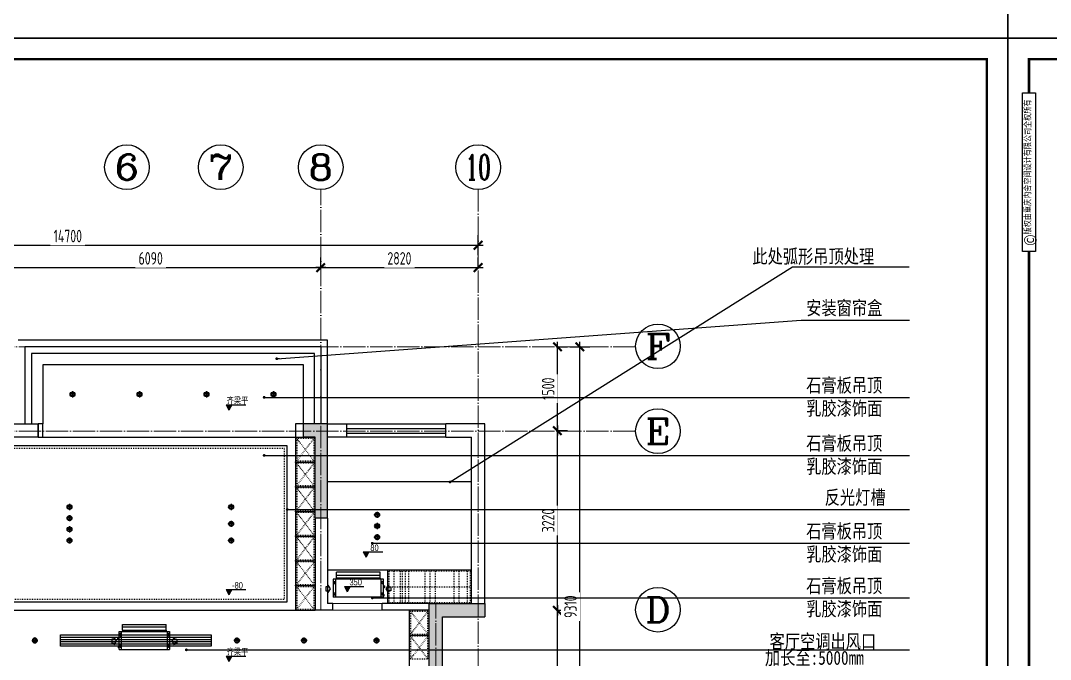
# Model space of a CAD drawing. Header units: inches. Extents: x 600 to 250244, y -404780 to 1000.
# Drawn here: x 168992 to 187437, y -281059 to -269611 of the extents above; entities that cross this region are included whole.
import ezdxf
from ezdxf.enums import TextEntityAlignment as Align

# ---------------------------------------------------------------- set-up
doc = ezdxf.new("R2010")
doc.units = ezdxf.units.IN
doc.header["$MEASUREMENT"] = 0
doc.linetypes.add('ACAD_ISO03W100', pattern=[30, 12, -18])
doc.linetypes.add('DOTE', pattern=[2.42, 2, -0.2, 0.02, -0.2])
for name, color, linetype in [('15开关布置图-YJ', 2, 'Continuous'), ('AXIS', 1, 'Continuous'), ('AXIS_TEXT', 7, 'Continuous'), ('A图框', 7, 'Continuous'), ('D-ARCHI', 250, 'Continuous'), ('EVH 立面填充', 8, 'Continuous'), ('IBS-003-建筑窗框', 3, 'Continuous'), ('IBS-050-建筑文字标注', 50, 'Continuous'), ('IBS-182-原建筑非承重墙', 150, 'Continuous'), ('IBS-200-原建筑承重墙柱', 200, 'Continuous'), ('IBS-63-原建筑窗', 63, 'Continuous'), ('IDS-040-固定高家具', 40, 'Continuous'), ('IRC-022-天花设备', 22, 'Continuous'), ('IRC-2-天花灯具', 2, 'Continuous'), ('IRC-30-天花轮廓线', 30, 'Continuous'), ('外标注', 50, 'Continuous')]:
    doc.layers.add(name, color=color, linetype=linetype)
for name, color, linetype, lineweight in [('墙体', 9, 'Continuous', 25), ('天棚材质标注', 2, 'Continuous', 5), ('门', 65, 'Continuous', 13)]:
    doc.layers.add(name, color=color, linetype=linetype, lineweight=lineweight)
doc.styles.add('-宋体', font='SimSun.ttf', dxfattribs={"width": 0.8})
doc.styles.add('04.YBC-外标注3.0', font='SimSun.ttf', dxfattribs={"width": 0.8, "height": 3})
doc.styles.add('_TCH_AXIS', font='COMPLEX', dxfattribs={"bigfont": 'GBCBIG'})
doc.styles.add('COMPLEX', font='COMPLEX')
doc.styles.add('HBA-DIMT', font='ARCHS.SHX', dxfattribs={"width": 0.8})
doc.styles.add('宋体', font='SimSun.ttf', dxfattribs={"width": 0.8})
doc.dimstyles.new('HBA_40', dxfattribs={"dimscale": 50, "dimtxt": 2.5, "dimasz": 0.1, "dimexe": 2, "dimexo": 2.5, "dimgap": 0.6, "dimtad": 1, "dimdec": 0, "dimrnd": 5, "dimzin": 0, "dimtxsty": 'HBA-DIMT', "dimblk": 'HBA_DIMENSION_TICK', "dimblk1": 'HBA_DIMENSION_TICK', "dimblk2": 'HBA_DIMENSION_TICK', "dimcen": 0.125, "dimclrd": 44, "dimclre": 44, "dimclrt": 2, "dimadec": 0, "dimazin": 0, "dimtfac": 1, "dimtdec": 0, "dimtix": 1, "dimtmove": 1, "dimatfit": 3, "dimldrblk": 'HBA_Leader_Dot', "dimfxl": 0, "dimtvp": 1, "dimtfill": 1, "dimtolj": 1, "dimtzin": 0, "dimarcsym": 0})

# ---------------------------------------------------------------- blocks, each defined once
blk = doc.blocks.new('HBA_DIMENSION_TICK')
at = {"color": 0, "linetype": 'ByBlock'}
for p, q in [((-10, 0), (0, 0)), ((0, 0), (10, 0))]:
    blk.add_line(p, q, dxfattribs=at)
at = {"color": 50, "linetype": 'ByBlock'}
blk.add_solid([(-10, -7), (-7, -10), (7, 10), (10, 7)], dxfattribs=at)
blk = doc.blocks.new('*D351')
at = {"layer": 'Defpoints', "color": 0, "transparency": 16777216}
for p in [(178365, -280179), (178607, -280179), (178365, -282969)]:
    blk.add_point(p, dxfattribs=at)
at = {"layer": '外标注', "color": 44, "lineweight": -2, "transparency": 16777216}
for p, q in [((178590, -280179), (178787, -280179)), ((178607, -282960), (178607, -280188)), ((178590, -282969), (178787, -282969))]:
    blk.add_line(p, q, dxfattribs=at)
at = {"layer": '外标注', "color": 44, "lineweight": -2, "transparency": 16777216, "xscale": 9, "yscale": 9, "zscale": 9}
for p, rotation in [((178607, -280179), 90), ((178607, -282969), 270)]:
    blk.add_blockref('HBA_DIMENSION_TICK', p, dxfattribs=dict(at, rotation=rotation))
at = {"layer": '外标注', "color": 2, "transparency": 16777216, "insert": (178441, -281574), "char_height": 225, "attachment_point": 5, "rotation": 90, "style": 'HBA-DIMT', "bg_fill": 3, "box_fill_scale": 1.25, "bg_fill_color": 256, "bg_fill_true_color": 13158600, "bg_fill_transparency": 0}
blk.add_mtext('\\A1;2790', dxfattribs=at)
blk = doc.blocks.new('HBA_Leader_Dot')
at = {"color": 0, "linetype": 'ByBlock'}
blk.add_line((-5, 0), (-10, 0), dxfattribs=at)
at = {"color": 0, "linetype": 'ByBlock', "const_width": 5}
blk.add_lwpolyline([(-2.5, 0, 1), (2.5, 0, 1)], format="xyb", close=True, dxfattribs=at)
blk = doc.blocks.new('*D352')
at = {"layer": 'Defpoints', "color": 0, "transparency": 16777216}
for p in [(178365, -276959), (178607, -276959), (178365, -280179)]:
    blk.add_point(p, dxfattribs=at)
at = {"layer": '外标注', "color": 44, "lineweight": -2, "transparency": 16777216}
for p, q in [((178590, -276959), (178787, -276959)), ((178607, -280170), (178607, -276968)), ((178590, -280179), (178787, -280179))]:
    blk.add_line(p, q, dxfattribs=at)
at = {"layer": '外标注', "color": 44, "lineweight": -2, "transparency": 16777216, "xscale": 9, "yscale": 9, "zscale": 9}
for p, rotation in [((178607, -276959), 90), ((178607, -280179), 270)]:
    blk.add_blockref('HBA_DIMENSION_TICK', p, dxfattribs=dict(at, rotation=rotation))
at = {"layer": '外标注', "color": 2, "transparency": 16777216, "insert": (178441, -278569), "char_height": 225, "attachment_point": 5, "rotation": 90, "style": 'HBA-DIMT', "bg_fill": 3, "box_fill_scale": 1.25, "bg_fill_color": 256, "bg_fill_true_color": 13158600, "bg_fill_transparency": 0}
blk.add_mtext('\\A1;3220', dxfattribs=at)
blk = doc.blocks.new('*D353')
at = {"layer": 'Defpoints', "color": 0, "transparency": 16777216}
for p in [(178365, -275458), (178607, -275458), (178365, -276959)]:
    blk.add_point(p, dxfattribs=at)
at = {"layer": '外标注', "color": 44, "lineweight": -2, "transparency": 16777216}
for p, q in [((178590, -275458), (178787, -275458)), ((178607, -276950), (178607, -275467)), ((178590, -276959), (178787, -276959))]:
    blk.add_line(p, q, dxfattribs=at)
at = {"layer": '外标注', "color": 44, "lineweight": -2, "transparency": 16777216, "xscale": 9, "yscale": 9, "zscale": 9}
for p, rotation in [((178607, -275458), 90), ((178607, -276959), 270)]:
    blk.add_blockref('HBA_DIMENSION_TICK', p, dxfattribs=dict(at, rotation=rotation))
at = {"layer": '外标注', "color": 2, "transparency": 16777216, "insert": (178441, -276208), "char_height": 225, "attachment_point": 5, "rotation": 90, "style": 'HBA-DIMT', "bg_fill": 3, "box_fill_scale": 1.25, "bg_fill_color": 256, "bg_fill_true_color": 13158600, "bg_fill_transparency": 0}
blk.add_mtext('\\A1;1500', dxfattribs=at)
blk = doc.blocks.new('*D354')
at = {"layer": 'Defpoints', "color": 0, "transparency": 16777216}
for p in [(178607, -275458), (179007, -275458), (178607, -284767)]:
    blk.add_point(p, dxfattribs=at)
at = {"layer": '外标注', "color": 44, "lineweight": -2, "transparency": 16777216}
for p, q in [((178832, -275458), (179187, -275458)), ((179007, -284758), (179007, -275467)), ((178832, -284767), (179187, -284767))]:
    blk.add_line(p, q, dxfattribs=at)
at = {"layer": '外标注', "color": 44, "lineweight": -2, "transparency": 16777216, "xscale": 9, "yscale": 9, "zscale": 9}
for p, rotation in [((179007, -275458), 90), ((179007, -284767), 270)]:
    blk.add_blockref('HBA_DIMENSION_TICK', p, dxfattribs=dict(at, rotation=rotation))
at = {"layer": '外标注', "color": 2, "transparency": 16777216, "insert": (178841, -280113), "char_height": 225, "attachment_point": 5, "rotation": 90, "style": 'HBA-DIMT', "bg_fill": 3, "box_fill_scale": 1.25, "bg_fill_color": 256, "bg_fill_true_color": 13158600, "bg_fill_transparency": 0}
blk.add_mtext('\\A1;9310', dxfattribs=at)
blk = doc.blocks.new('*D357')
at = {"layer": 'Defpoints', "color": 0, "transparency": 16777216}
for p in [(174367, -274038), (168277, -274263), (174367, -274263)]:
    blk.add_point(p, dxfattribs=at)
at = {"layer": '外标注', "color": 44, "lineweight": -2, "transparency": 16777216}
for p, q in [((168277, -274038), (168277, -273858)), ((174367, -274038), (174367, -273858)), ((168286, -274038), (174358, -274038))]:
    blk.add_line(p, q, dxfattribs=at)
at = {"layer": '外标注', "color": 44, "lineweight": -2, "transparency": 16777216, "xscale": 9, "yscale": 9, "zscale": 9, "rotation": 180}
blk.add_blockref('HBA_DIMENSION_TICK', (168277, -274038), dxfattribs=at)
at = {"layer": '外标注', "color": 44, "lineweight": -2, "transparency": 16777216, "xscale": 9, "yscale": 9, "zscale": 9}
blk.add_blockref('HBA_DIMENSION_TICK', (174367, -274038), dxfattribs=at)
at = {"layer": '外标注', "color": 2, "transparency": 16777216, "insert": (171322, -273872), "char_height": 225, "attachment_point": 5, "style": 'HBA-DIMT', "bg_fill": 3, "box_fill_scale": 1.25, "bg_fill_color": 256, "bg_fill_true_color": 13158600, "bg_fill_transparency": 0}
blk.add_mtext('\\A1;6090', dxfattribs=at)
blk = doc.blocks.new('*D358')
at = {"layer": 'Defpoints', "color": 0, "transparency": 16777216}
for p in [(177187, -274038), (174367, -274263), (177187, -274263)]:
    blk.add_point(p, dxfattribs=at)
at = {"layer": '外标注', "color": 44, "lineweight": -2, "transparency": 16777216}
for p, q in [((174367, -274038), (174367, -273858)), ((177187, -274038), (177187, -273858)), ((174376, -274038), (177178, -274038))]:
    blk.add_line(p, q, dxfattribs=at)
at = {"layer": '外标注', "color": 44, "lineweight": -2, "transparency": 16777216, "xscale": 9, "yscale": 9, "zscale": 9, "rotation": 180}
blk.add_blockref('HBA_DIMENSION_TICK', (174367, -274038), dxfattribs=at)
at = {"layer": '外标注', "color": 44, "lineweight": -2, "transparency": 16777216, "xscale": 9, "yscale": 9, "zscale": 9}
blk.add_blockref('HBA_DIMENSION_TICK', (177187, -274038), dxfattribs=at)
at = {"layer": '外标注', "color": 2, "transparency": 16777216, "insert": (175777, -273872), "char_height": 225, "attachment_point": 5, "style": 'HBA-DIMT', "bg_fill": 3, "box_fill_scale": 1.25, "bg_fill_color": 256, "bg_fill_true_color": 13158600, "bg_fill_transparency": 0}
blk.add_mtext('\\A1;2820', dxfattribs=at)
blk = doc.blocks.new('*D359')
at = {"layer": 'Defpoints', "color": 0, "transparency": 16777216}
for p in [(177187, -273638), (162487, -274038), (177187, -274038)]:
    blk.add_point(p, dxfattribs=at)
at = {"layer": '外标注', "color": 44, "lineweight": -2, "transparency": 16777216}
for p, q in [((162487, -273813), (162487, -273458)), ((177187, -273813), (177187, -273458)), ((162496, -273638), (177178, -273638))]:
    blk.add_line(p, q, dxfattribs=at)
at = {"layer": '外标注', "color": 44, "lineweight": -2, "transparency": 16777216, "xscale": 9, "yscale": 9, "zscale": 9, "rotation": 180}
blk.add_blockref('HBA_DIMENSION_TICK', (162487, -273638), dxfattribs=at)
at = {"layer": '外标注', "color": 44, "lineweight": -2, "transparency": 16777216, "xscale": 9, "yscale": 9, "zscale": 9}
blk.add_blockref('HBA_DIMENSION_TICK', (177187, -273638), dxfattribs=at)
at = {"layer": '外标注', "color": 2, "transparency": 16777216, "insert": (169837, -273472), "char_height": 225, "attachment_point": 5, "style": 'HBA-DIMT', "bg_fill": 3, "box_fill_scale": 1.25, "bg_fill_color": 256, "bg_fill_true_color": 13158600, "bg_fill_transparency": 0}
blk.add_mtext('\\A1;14700', dxfattribs=at)
blk = doc.blocks.new('_AXISO')
blk.add_circle((0, 0), 0.5)
at = {"layer": 'AXIS_TEXT', "style": 'COMPLEX', "width": 1.041667}
blk.add_attdef('A', text='', height=0.56, dxfattribs=at).set_placement((-0.25, -0.28), (0.25, -0.28), align=Align.FIT)
blk = doc.blocks.new('gegeg')
at = {"layer": 'A图框'}
for points in [[(162587, -39218), (162587, -60008), (133187, -60008), (133187, -39218)], [(133431, -40125), (133643, -40125), (133643, -42755), (133431, -42755)]]:
    blk.add_lwpolyline(points, close=True, dxfattribs=at)
at = {"layer": 'A图框', "const_width": 42}
for points in [[(133537, -40125), (133537, -39568), (162237, -39568), (162237, -57908)], [(133537, -57908), (133537, -42755)]]:
    blk.add_lwpolyline(points, dxfattribs=at)
at = {"layer": 'A图框', "rotation": 90, "style": '04.YBC-外标注3.0'}
for s, insert, char_height, width, attachment_point in [('版权由重庆内舍空间设计有限公司全权所有', (133460, -42471), 105, 2420.6, 1), ('©', (133559, -42567), 210, 191.34, 5)]:
    blk.add_mtext(s, dxfattribs=dict(at, insert=insert, char_height=char_height, width=width, attachment_point=attachment_point))
blk = doc.blocks.new('A$C2C253EB8')
at = {"layer": 'IRC-2-天花灯具', "color": 250}
for p, q in [((0, 55), (110, 55)), ((55, 0), (55, 110))]:
    blk.add_line(p, q, dxfattribs=at)
at = {"layer": 'IRC-2-天花灯具', "color": 2}
blk.add_ellipse((55, 55), major_axis=(44, 0), ratio=1, start_param=1.571461413961594, end_param=7.85464672114118, dxfattribs=at)
at = {"layer": 'IRC-2-天花灯具', "color": 251}
blk.add_ellipse((55, 55), major_axis=(33, 0), ratio=1, start_param=1.570667, end_param=7.853852, dxfattribs=at)
blk = doc.blocks.new('ewrwrewqewer')
at = {"layer": 'IRC-022-天花设备'}
for p, q in [((1808539, 857245), (1808539, 857568)), ((1808539, 857268), (1808539, 857568)), ((1809439, 857568), (1808539, 857568)), ((1808552, 857514), (1808539, 857514)), ((1808552, 857514), (1808552, 857523)), ((1808566, 857493), (1808566, 857523)), ((1808579, 857245), (1808579, 857568)), ((1809399, 857568), (1809399, 857245)), ((1809412, 857493), (1809412, 857523)), ((1809426, 857514), (1809426, 857523)), ((1809426, 857514), (1809439, 857514)), ((1809439, 857568), (1809439, 857245)), ((1809439, 857541), (1809449, 857541)), ((1809439, 857515), (1809449, 857515)), ((1809449, 857541), (1809449, 857515)), ((1808406, 857418), (1808406, 857453)), ((1808406, 857453), (1808448, 857453)), ((1808406, 857383), (1808406, 857418)), ((1808448, 857383), (1808406, 857383)), ((1808448, 857453), (1808448, 857483)), ((1808448, 857483), (1808490, 857418)), ((1808490, 857418), (1808448, 857353)), ((1808448, 857353), (1808448, 857383)), ((1808552, 857501), (1808539, 857501)), ((1808552, 857493), (1808552, 857501)), ((1809426, 857501), (1809439, 857501)), ((1809426, 857493), (1809426, 857501)), ((1809439, 857390), (1809459, 857390)), ((1809439, 857385), (1809459, 857385)), ((1809439, 857365), (1809459, 857365)), ((1809439, 857360), (1809459, 857360)), ((1809459, 857390), (1809459, 857360)), ((1809459, 857390), (1809463, 857386)), ((1809459, 857360), (1809463, 857363)), ((1809463, 857386), (1809463, 857363)), ((1809530, 857483), (1809488, 857418)), ((1809488, 857418), (1809530, 857353)), ((1809530, 857453), (1809530, 857483)), ((1809572, 857453), (1809530, 857453)), ((1809530, 857353), (1809530, 857383)), ((1809530, 857383), (1809572, 857383)), ((1809572, 857418), (1809572, 857453)), ((1809572, 857383), (1809572, 857418)), ((1808552, 857311), (1808539, 857311)), ((1808552, 857298), (1808539, 857298)), ((1809439, 857245), (1808539, 857245)), ((1808552, 857320), (1808552, 857311)), ((1808552, 857298), (1808552, 857290)), ((1808566, 857320), (1808566, 857290)), ((1808599, 857225), (1808599, 857245)), ((1809379, 857225), (1808599, 857225)), ((1808599, 857225), (1808599, 857118)), ((1808599, 857169), (1809379, 857169)), ((1809379, 857225), (1809379, 857245)), ((1809379, 857225), (1809379, 857118)), ((1809412, 857320), (1809412, 857290)), ((1809426, 857320), (1809426, 857311)), ((1809426, 857311), (1809439, 857311)), ((1809426, 857298), (1809439, 857298)), ((1809426, 857298), (1809426, 857290)), ((1809379, 857118), (1808599, 857118))]:
    blk.add_line(p, q, dxfattribs=at)
for centre in [(1808629, 857235), (1808729, 857235), (1808829, 857235), (1808849, 857235), (1808948, 857235), (1809048, 857235), (1809148, 857235), (1809248, 857235), (1809348, 857235)]:
    blk.add_circle(centre, 2.35, dxfattribs=at)
for centre, start, end in [((1808559, 857523), 359.9995, 180), ((1809419, 857523), 0, 180.0005), ((1808559, 857493), 180, 0.0316), ((1808559, 857320), 359.9684, 180), ((1809419, 857493), 179.9684, 0), ((1809419, 857320), 0, 180.0316), ((1808559, 857290), 180, 0.0005), ((1809419, 857290), 179.9995, 0)]:
    blk.add_arc(centre, 6.67, start, end, dxfattribs=at)
blk = doc.blocks.new('A$C61603E42')
at = {"layer": '墙体'}
blk.add_hatch(color=256, dxfattribs=at).paths.add_polyline_path([(85, 0), (171, 157), (0, 157)])
blk.add_line((0, 157), (585, 157), dxfattribs=at)
for points in [[(0, 157), (85, 0)], [(171, 157), (85, 0)]]:
    blk.add_lwpolyline(points, dxfattribs=at)

msp = doc.modelspace()

# ---------------------------------------------------------------- hatches: boundary and pattern name
at = {"layer": 'EVH 立面填充'}
h = msp.add_hatch(color=256, dxfattribs=at)
h.dxf.hatch_style = 1
h.paths.add_polyline_path([(174267.1, -277078.6), (174267.1, -278528.6), (174487.1, -278528.6), (174487.1, -276838.6), (174057.1, -276838.6), (174057.1, -277078.6)])
h = msp.add_hatch(color=256, dxfattribs=at)
h.dxf.hatch_style = 1
h.paths.add_polyline_path([(176547.1, -280298.6), (177307.1, -280298.6), (177307.1, -280058.6), (176307.1, -280058.6), (176307.1, -283088.6), (176547.1, -283088.6)])

# ---------------------------------------------------------------- linework, layer by layer
for p in [(173917.1, -277521.5), (173917.1, -277964.3), (173917.1, -278407.2), (173917.1, -278850), (173917.1, -279292.9), (173917.1, -279735.8), (175957.1, -280623.6)]:
    msp.add_point(p)
at = {"layer": 'D-ARCHI', "color": 251, "linetype": 'DOTE', "lineweight": 5, "ltscale": 200}
msp.add_line((176427.1, -287587), (176427.1, -280058.6), dxfattribs=at)
at = {"layer": 'IBS-003-建筑窗框', "color": 251, "ltscale": 10}
for p, q in [((174487.1, -275338.4), (168947.1, -275338.4)), ((174487.1, -276838.6), (174487.1, -275338.4)), ((174257.1, -275578.4), (169187.1, -275578.4)), ((169187.1, -275578.4), (169187.1, -276838.6)), ((174257.1, -276838.6), (174257.1, -275578.4)), ((174057.1, -275778.4), (169387.1, -275778.4)), ((169387.1, -275778.4), (169387.1, -276838.6)), ((174057.1, -276838.6), (174057.1, -275778.4)), ((174837.1, -276838.6), (176607.1, -276838.6)), ((176607.1, -277078.6), (174837.1, -277078.6))]:
    msp.add_line(p, q, dxfattribs=at)
at = {"layer": 'IBS-182-原建筑非承重墙'}
for p, q in [((168797.1, -276838.6), (169307.1, -276838.6)), ((169307.1, -277078.6), (169307.1, -276838.6)), ((174487.1, -276838.6), (174837.1, -276838.6)), ((174837.1, -277078.6), (174837.1, -276838.6)), ((177307.1, -276838.6), (176607.1, -276838.6)), ((176607.1, -277078.6), (176607.1, -276838.6)), ((177307.1, -280058.6), (177307.1, -276838.6)), ((169307.1, -277078.6), (168797.1, -277078.6)), ((174837.1, -277078.6), (174487.1, -277078.6)), ((176607.1, -277078.6), (177067.1, -277078.6)), ((177067.1, -280058.6), (177067.1, -277078.6)), ((174267.1, -278528.6), (174267.1, -280178.6)), ((174487.1, -278528.6), (174487.1, -280058.6)), ((174587.1, -280058.6), (174487.1, -280058.6)), ((174587.1, -280178.6), (174587.1, -280058.6)), ((175467.1, -280178.6), (175467.1, -280058.6)), ((176307.1, -280058.6), (175467.1, -280058.6)), ((174587.1, -280178.6), (174267.1, -280178.6)), ((176307.1, -280178.6), (175467.1, -280178.6))]:
    msp.add_line(p, q, dxfattribs=at)
for points in [[(169307.1, -277078.6), (169387.1, -277078.6), (169387.1, -276838.6), (169307.1, -276838.6)], [(173917.1, -277078.6), (174057.1, -277078.6), (174057.1, -276838.6), (173917.1, -276838.6)]]:
    msp.add_lwpolyline(points, close=True, dxfattribs=at)
at = {"layer": 'IBS-200-原建筑承重墙柱', "ltscale": 0.02}
for p, q in [((174057.1, -277078.6), (174057.1, -276838.6)), ((174487.1, -276838.6), (174057.1, -276838.6)), ((174487.1, -278528.6), (174487.1, -276838.6)), ((174267.1, -277078.6), (174057.1, -277078.6)), ((174267.1, -278528.6), (174267.1, -277078.6)), ((174487.1, -278528.6), (174267.1, -278528.6)), ((176307.1, -283088.6), (176307.1, -280058.6)), ((176307.1, -280058.6), (177307.1, -280058.6)), ((177307.1, -280058.6), (177307.1, -280298.6)), ((176547.1, -283088.6), (176547.1, -280298.6)), ((176547.1, -280298.6), (177307.1, -280298.6))]:
    msp.add_line(p, q, dxfattribs=at)
at = {"layer": 'IBS-63-原建筑窗'}
for p, q in [((174377.1, -275458.4), (169067.1, -275458.4)), ((169067.1, -275458.4), (169067.1, -276838.6)), ((174377.1, -276838.6), (174377.1, -275458.4)), ((174837.1, -276918.6), (176607.1, -276918.6)), ((174837.1, -277006.2), (176607.1, -277006.2))]:
    msp.add_line(p, q, dxfattribs=at)
at = {"layer": 'IDS-040-固定高家具'}
for p, q in [((173917.1, -277078.6), (173917.1, -280178.6)), ((173917.1, -277078.6), (174267.1, -277078.6)), ((173917.1, -277521.5), (174267.1, -277521.5)), ((173917.1, -277964.3), (174267.1, -277964.3)), ((173917.1, -278407.2), (174267.1, -278407.2)), ((173917.1, -278850), (174267.1, -278850)), ((173917.1, -279292.9), (174267.1, -279292.9)), ((177067.1, -279458.6), (175567.1, -279458.6)), ((175567.1, -280058.6), (175567.1, -279458.6)), ((173917.1, -279735.8), (174267.1, -279735.8)), ((173917.1, -280178.6), (174267.1, -280178.6)), ((175957.1, -282848.6), (175957.1, -280178.6)), ((175957.1, -280623.6), (176307.1, -280623.6))]:
    msp.add_line(p, q, dxfattribs=at)
at = {"layer": 'IDS-040-固定高家具', "linetype": 'ACAD_ISO03W100'}
for p, q in [((173937.1, -277501.5), (174247.1, -277098.6)), ((174247.1, -277501.5), (173937.1, -277098.6)), ((173937.1, -277944.3), (174247.1, -277541.5)), ((174247.1, -277944.3), (173937.1, -277541.5)), ((173937.1, -278387.2), (174247.1, -277984.3)), ((174247.1, -278387.2), (173937.1, -277984.3)), ((173937.1, -278830), (174247.1, -278427.2)), ((174247.1, -278830), (173937.1, -278427.2)), ((173937.1, -279272.9), (174247.1, -278870)), ((174247.1, -279272.9), (173937.1, -278870)), ((173937.1, -279715.8), (174247.1, -279312.9)), ((174247.1, -279715.8), (173937.1, -279312.9)), ((175676.2, -279478.6), (175676.2, -280038.6)), ((175792.9, -279478.6), (175792.9, -280038.6)), ((175826.6, -279478.6), (175826.6, -280038.6)), ((175881, -279478.6), (175881, -280038.6)), ((175938, -279478.6), (175938, -280038.6)), ((176233.5, -279478.6), (176233.5, -280038.6)), ((176321.6, -279478.6), (176321.6, -280038.6)), ((176417.5, -279478.6), (176417.5, -280038.6)), ((176751.9, -279478.6), (176751.9, -280038.6)), ((176840, -279478.6), (176840, -280038.6)), ((176987.7, -279478.6), (176987.7, -280038.6)), ((173937.1, -280158.6), (174247.1, -279755.8)), ((174247.1, -280158.6), (173937.1, -279755.8)), ((175587.1, -279758.6), (177047.1, -279758.6)), ((175977.1, -280603.6), (176287.1, -280198.6)), ((175977.1, -280198.6), (176287.1, -280603.6)), ((175977.1, -281048.6), (176287.1, -280643.6)), ((175977.1, -280643.6), (176287.1, -281048.6))]:
    msp.add_line(p, q, dxfattribs=at)
for points in [[(173937.1, -277501.5), (174247.1, -277501.5), (174247.1, -277098.6), (173937.1, -277098.6)], [(173937.1, -277944.3), (174247.1, -277944.3), (174247.1, -277541.5), (173937.1, -277541.5)], [(173937.1, -278387.2), (174247.1, -278387.2), (174247.1, -277984.3), (173937.1, -277984.3)], [(173937.1, -278830), (174247.1, -278830), (174247.1, -278427.2), (173937.1, -278427.2)], [(173937.1, -279272.9), (174247.1, -279272.9), (174247.1, -278870), (173937.1, -278870)], [(173937.1, -279715.8), (174247.1, -279715.8), (174247.1, -279312.9), (173937.1, -279312.9)], [(175587.1, -280038.6), (177047.1, -280038.6), (177047.1, -279478.6), (175587.1, -279478.6)], [(173937.1, -280158.6), (174247.1, -280158.6), (174247.1, -279755.8), (173937.1, -279755.8)], [(175977.1, -280603.6), (176287.1, -280603.6), (176287.1, -280198.6), (175977.1, -280198.6)], [(175977.1, -281048.6), (176287.1, -281048.6), (176287.1, -280643.6), (175977.1, -280643.6)]]:
    msp.add_lwpolyline(points, close=True, dxfattribs=at)
at = {"layer": 'IRC-022-天花设备'}
for p, q in [((169707.1, -280660.5), (172407.1, -280660.5)), ((169707.1, -280700.5), (172407.1, -280700.5)), ((169707.1, -280736.8), (172407.1, -280736.8)), ((169707.1, -280776.8), (172407.1, -280776.8))]:
    msp.add_line(p, q, dxfattribs=at)
msp.add_lwpolyline([(169707.1, -280618.6), (172407.1, -280618.6), (172407.1, -280818.6), (169707.1, -280818.6)], close=True, dxfattribs=at)
at = {"layer": 'IRC-2-天花灯具', "linetype": 'ACAD_ISO03W100'}
msp.add_lwpolyline([(168747.1, -279978.6), (173717.1, -279978.6), (173717.1, -277278.6), (168747.1, -277278.6)], close=True, dxfattribs=at)
at = {"layer": 'IRC-30-天花轮廓线'}
for p, q in [((169307.1, -277078.6), (173917.1, -277078.6)), ((177067.1, -277878.6), (174487.1, -277878.6)), ((177067.1, -279458.6), (174487.1, -279458.6)), ((168547.1, -280178.6), (173917.1, -280178.6))]:
    msp.add_line(p, q, dxfattribs=at)
msp.add_lwpolyline([(168697.1, -280028.6), (173767.1, -280028.6), (173767.1, -277228.6), (168697.1, -277228.6)], close=True, dxfattribs=at)
at = {"layer": '门', "color": 8, "lineweight": 5}
msp.add_lwpolyline([(174587.1, -280058.6), (175467.1, -280058.6), (175467.1, -280178.6), (174587.1, -280178.6)], close=True, dxfattribs=at)

# ---------------------------------------------------------------- block references
at = {"layer": '15开关布置图-YJ', "color": 2}
for p, xscale, yscale, zscale in [((10904.9, -205051), 1.081083904073584, 1.081083904073584, 1.081083904073584), ((42688.7, -205051), 1.081083904073584, 1.081083904073584, 1.081083904073584), ((42688.2, -227526.4), 1.081091401797356, 1.081091401797356, 1.081091401797356)]:
    msp.add_blockref('gegeg', p, dxfattribs=dict(at, xscale=xscale, yscale=yscale, zscale=zscale))
at = {"layer": 'AXIS'}
ref = msp.add_blockref('_AXISO', (170896.8, -272238.4), dxfattribs=dict(at, xscale=800, yscale=800, zscale=800))
ref.add_attrib('A', '6', dxfattribs={"layer": 'AXIS_TEXT', "height": 452.5, "style": '_TCH_AXIS', "width": 1.5}).set_placement((170670.5, -272464.7), (171123, -272464.7), align=Align.FIT)
ref = msp.add_blockref('_AXISO', (172576.8, -272238.4), dxfattribs=dict(at, xscale=800, yscale=800, zscale=800))
ref.add_attrib('A', '7', dxfattribs={"layer": 'AXIS_TEXT', "height": 452.5, "style": '_TCH_AXIS', "width": 1.5}).set_placement((172350.5, -272464.7), (172803, -272464.7), align=Align.FIT)
ref = msp.add_blockref('_AXISO', (174367.1, -272238.4), dxfattribs=dict(at, xscale=800, yscale=800, zscale=800))
ref.add_attrib('A', '8', dxfattribs={"layer": 'AXIS_TEXT', "height": 452.5, "style": '_TCH_AXIS', "width": 1.5}).set_placement((174140.8, -272464.7), (174593.3, -272464.7), align=Align.FIT)
ref = msp.add_blockref('_AXISO', (177187.1, -272238.4), dxfattribs=dict(at, xscale=800, yscale=800, zscale=800))
ref.add_attrib('A', '10', dxfattribs={"layer": 'AXIS_TEXT', "height": 452.55, "style": '_TCH_AXIS', "width": 0.724138}).set_placement((176960.8, -272464.7), (177413.3, -272464.7), align=Align.FIT)
ref = msp.add_blockref('_AXISO', (180407.1, -275448.4), dxfattribs=dict(at, xscale=800, yscale=800, zscale=800))
ref.add_attrib('A', 'F', dxfattribs={"layer": 'AXIS_TEXT', "height": 452.5, "style": '_TCH_AXIS', "width": 1.3125}).set_placement((180180.8, -275674.7), (180633.3, -275674.7), align=Align.FIT)
ref = msp.add_blockref('_AXISO', (180407.1, -276968.6), dxfattribs=dict(at, xscale=800, yscale=800, zscale=800))
ref.add_attrib('A', 'E', dxfattribs={"layer": 'AXIS_TEXT', "height": 452.5, "style": '_TCH_AXIS', "width": 1.3125}).set_placement((180180.8, -277194.9), (180633.3, -277194.9), align=Align.FIT)
ref = msp.add_blockref('_AXISO', (180407.1, -280168.4), dxfattribs=dict(at, xscale=800, yscale=800, zscale=800))
ref.add_attrib('A', 'D', dxfattribs={"layer": 'AXIS_TEXT', "height": 452.5, "style": '_TCH_AXIS', "width": 1.235294}).set_placement((180180.8, -280394.7), (180633.3, -280394.7), align=Align.FIT)
at = {"layer": 'IBS-050-建筑文字标注', "color": 160, "linetype": 'ByBlock', "xscale": 0.6, "yscale": 0.6, "zscale": 0.6}
for p in [(172673.2, -276592.3), (175127.4, -279227.6), (172673.2, -279902), (174791.2, -279845.3), (172673.2, -281095.4)]:
    msp.add_blockref('A$C61603E42', p, dxfattribs=at)
at = {"layer": 'IRC-022-天花设备', "color": 250, "xscale": -1, "rotation": 180}
msp.add_blockref('ewrwrewqewer', (-1633947.5, 577622.5), dxfattribs=at)
at = {"layer": 'IRC-022-天花设备', "rotation": 180}
msp.add_blockref('ewrwrewqewer', (1980197, 576687.7), dxfattribs=at)
at = {"layer": 'IRC-2-天花灯具', "rotation": 180}
for p in [(169977.1, -276253.5), (171177.1, -276253.5), (172377.1, -276253.5), (173577.1, -276253.5), (169923.3, -278273.6), (172817.1, -278273.6, 0), (169923.3, -278473.6), (175432.3, -278413.5), (169923.3, -278673.6), (172817.1, -278573.6, 0), (175432.3, -278613.5), (169923.3, -278873.6), (172817.1, -278873.6, 0), (175432.3, -278813.5), (172921.9, -280663.6), (174121.9, -280663.6), (175421.9, -280663.6)]:
    msp.add_blockref('A$C2C253EB8', p, dxfattribs=at)
at = {"layer": 'IRC-2-天花灯具', "xscale": -1, "rotation": 180}
msp.add_blockref('A$C2C253EB8', (169192.2, -280663.6), dxfattribs=at)

# ---------------------------------------------------------------- texts
at = {"layer": '15开关布置图-YJ', "color": 241, "style": '宋体', "width": 0.8}
for s, p in [('此处弧形吊顶处理', (182098.5, -273961.2)), ('安装窗帘盒', (183062.5, -274884.5)), ('石膏板吊顶', (183062.5, -276270.8)), ('乳胶漆饰面', (183062.5, -276685)), ('石膏板吊顶', (183062.5, -277311.1)), ('乳胶漆饰面', (183062.5, -277725.3)), ('反光灯槽', (183394, -278279.6)), ('石膏板吊顶', (183062.5, -278885.1)), ('乳胶漆饰面', (183062.5, -279299.3)), ('石膏板吊顶', (183062.5, -279864.4)), ('乳胶漆饰面', (183062.5, -280278.7)), ('客厅空调出风口', (182407, -280860.3)), ('加长至:5000mm', (182323.4, -281154.2))]:
    msp.add_text(s, height=250, dxfattribs=at).set_placement(p)
at = {"layer": 'IBS-050-建筑文字标注', "linetype": 'ByBlock', "char_height": 115, "width": 1928.171, "attachment_point": 5, "style": '-宋体'}
for s, insert in [('{\\fArial Unicode MS|b0|i0|c134|p0;齐梁平}', (172876.6, -276422.9)), ('{\\fArial Unicode MS|b0|i0|c0|p0;80}', (175330.8, -279058.2)), ('{\\fArial Unicode MS|b0|i0|c0|p0;350}', (174994.5, -279675.9)), ('{\\fArial Unicode MS|b0|i0|c0|p0;-80}', (172876.6, -279732.6)), ('{\\fArial Unicode MS|b0|i0|c134|p0;齐梁平}', (172876.6, -280926))]:
    msp.add_mtext(s, dxfattribs=dict(at, insert=insert))

# ---------------------------------------------------------------- dimensions: what is measured, and where the dimension line sits
at = {"layer": '外标注'}
dim = msp.add_linear_dim(base=(174367.1, -274038.4), p1=(168277.1, -274263), p2=(174367.1, -274263), dimstyle='HBA_40', override={"dimscale": 90, "dimfxl": 200, "dimfxlon": 1}, dxfattribs=at)
dim.commit()
dim.dimension.update_dxf_attribs({"geometry": '*D357', "text_midpoint": (171322.1, -273871.9)})
dim = msp.add_linear_dim(base=(178607.1, -280178.6), p1=(178365.3, -282968.6), p2=(178365.3, -280178.6), angle=270, dimstyle='HBA_40', override={"dimscale": 90, "dimfxl": 200, "dimfxlon": 1}, dxfattribs=at)
dim.commit()
dim.dimension.update_dxf_attribs({"geometry": '*D351', "text_midpoint": (178440.6, -281573.6)})

# ---------------------------------------------------------------- next in the draw order: dimensions: what is measured, and where the dimension line sits
dim = msp.add_linear_dim(base=(177187.1, -274038.4), p1=(174367.1, -274263), p2=(177187.1, -274263), dimstyle='HBA_40', override={"dimscale": 90, "dimfxl": 200, "dimfxlon": 1}, dxfattribs=at)
dim.commit()
dim.dimension.update_dxf_attribs({"geometry": '*D358', "text_midpoint": (175777.1, -273871.9)})
dim = msp.add_linear_dim(base=(178607.1, -276958.6), p1=(178365.3, -280178.6), p2=(178365.3, -276958.6), angle=270, dimstyle='HBA_40', override={"dimscale": 90, "dimfxl": 200, "dimfxlon": 1}, dxfattribs=at)
dim.commit()
dim.dimension.update_dxf_attribs({"geometry": '*D352', "text_midpoint": (178440.6, -278568.6)})

# ---------------------------------------------------------------- next in the draw order: dimensions: what is measured, and where the dimension line sits
dim = msp.add_linear_dim(base=(177187.1, -273638.4), p1=(162487.1, -274038.4), p2=(177187.1, -274038.4), dimstyle='HBA_40', override={"dimscale": 90, "dimfxl": 200, "dimfxlon": 1}, dxfattribs=at)
dim.commit()
dim.dimension.update_dxf_attribs({"geometry": '*D359', "text_midpoint": (169837.1, -273471.9)})
dim = msp.add_linear_dim(base=(178607.1, -275458.4), p1=(178365.3, -276958.6), p2=(178365.3, -275458.4), angle=270, dimstyle='HBA_40', override={"dimscale": 90, "dimfxl": 200, "dimfxlon": 1}, dxfattribs=at)
dim.commit()
dim.dimension.update_dxf_attribs({"geometry": '*D353', "text_midpoint": (178440.6, -276208.5)})

# ---------------------------------------------------------------- next in the draw order: linework, layer by layer
at = {"layer": 'D-ARCHI', "color": 251, "linetype": 'DOTE', "lineweight": 5, "ltscale": 200}
for p, q in [((174367.1, -280178.6), (174367.1, -272638.4)), ((177187.1, -286587), (177187.1, -272638.4))]:
    msp.add_line(p, q, dxfattribs=at)

# ---------------------------------------------------------------- next in the draw order: dimensions: what is measured, and where the dimension line sits
at = {"layer": '外标注'}
dim = msp.add_linear_dim(base=(179007.1, -275458.4), p1=(178607.1, -284767), p2=(178607.1, -275458.4), angle=90, dimstyle='HBA_40', override={"dimscale": 90, "dimfxl": 200, "dimfxlon": 1}, dxfattribs=at)
dim.commit()
dim.dimension.update_dxf_attribs({"geometry": '*D354', "text_midpoint": (178840.6, -280112.7)})

# ---------------------------------------------------------------- next in the draw order: linework, layer by layer
at = {"layer": 'D-ARCHI', "color": 251, "linetype": 'DOTE', "lineweight": 5, "ltscale": 200}
for p, q in [((180007.1, -275458.4), (159679.8, -275458.4)), ((180007.1, -276968.6), (159667.1, -276968.6))]:
    msp.add_line(p, q, dxfattribs=at)

# ---------------------------------------------------------------- next in the draw order: block references
at = {"layer": '15开关布置图-YJ', "color": 2, "xscale": 1.081091401797356, "yscale": 1.081091401797356, "zscale": 1.081091401797356}
msp.add_blockref('gegeg', (10904.1, -227526.4), dxfattribs=at)

# ---------------------------------------------------------------- next in the draw order: leaders
at = {"layer": '天棚材质标注', "color": 6}
for points in [[(176684.2, -277878.6), (182818.6, -274022.5), (184904.5, -274022.5)], [(173578.8, -275670.3), (182973.1, -274979.8), (184912.9, -274979.8)], [(173354.2, -276363), (184910.1, -276363)], [(173354.2, -277403.3), (184910.1, -277403.3)], [(173767.1, -278371.9), (184910.1, -278371.9)], [(175291.4, -278977.3), (184910.1, -278977.3)], [(175291.4, -279956.7), (184910.1, -279956.7)], [(171960, -280886.6), (184910.1, -280886.6)]]:
    msp.add_leader(points, dimstyle='HBA_40', override={"dimgap": 0.6, "dimtad": 0}, dxfattribs=at)

doc.saveas('drawing.dxf')
